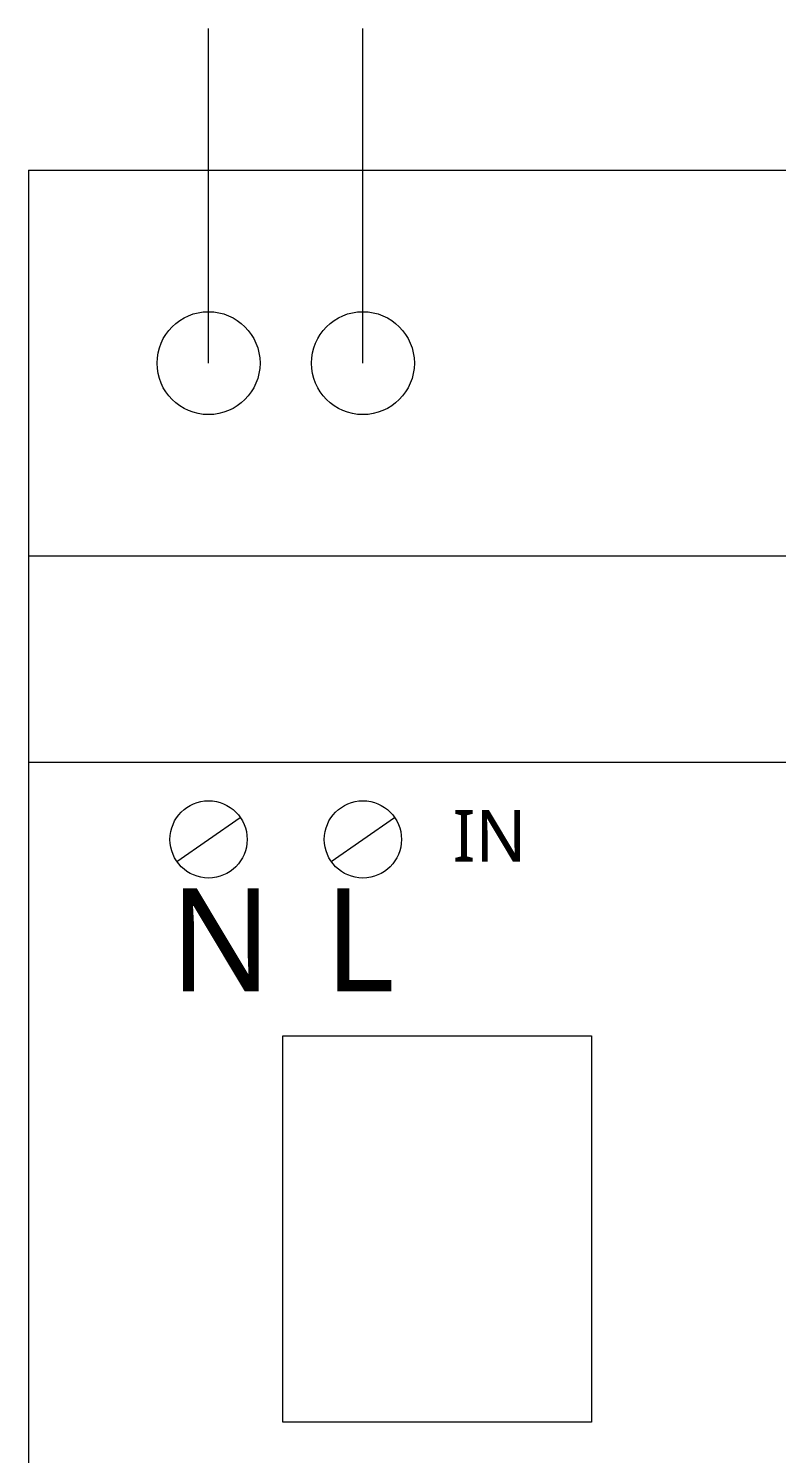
# Model space of a CAD drawing. Header units: millimetres. Extents: x 327 to 487, y 162 to 263.
# Drawn here: x 327.4 to 356.5, y 207.3 to 262.6 of the extents above; entities that cross this region are included whole.
import ezdxf

# ---------------------------------------------------------------- set-up
doc = ezdxf.new("R2010")
doc.units = ezdxf.units.MM
doc.header["$LTSCALE"] = 0.5
doc.layers.get('0').update_dxf_attribs({"lineweight": 5})
doc.styles.add('@Malgun Gothic', font='malgun.ttf')

msp = doc.modelspace()

# ---------------------------------------------------------------- linework, layer by layer
at = {"color": 7, "lineweight": 15}
for p, q in [((334.434, 249.645), (334.434, 262.645)), ((340.434, 249.645), (340.434, 262.645)), ((327.434, 257.145), (487.434, 257.145)), ((327.434, 257.145), (327.434, 167.145)), ((327.434, 257.145), (487.434, 257.145)), ((327.434, 257.145), (327.434, 167.145)), ((487.434, 242.145), (327.434, 242.145)), ((327.434, 242.145), (327.434, 234.145)), ((487.434, 242.145), (327.434, 242.145)), ((327.434, 242.145), (327.434, 234.145)), ((327.434, 234.145), (487.434, 234.145)), ((333.201, 230.291), (335.667, 232)), ((339.201, 230.291), (341.667, 232)), ((337.319, 216.009), (337.319, 223.509)), ((337.319, 223.509), (349.319, 223.509)), ((349.319, 223.509), (349.319, 208.509)), ((337.319, 208.509), (337.319, 216.009)), ((349.319, 208.509), (337.319, 208.509))]:
    msp.add_line(p, q, dxfattribs=at)
for centre, radius in [((334.434, 249.645), 2), ((340.434, 249.645), 2), ((334.434, 231.145), 1.5), ((340.434, 231.145), 1.5)]:
    msp.add_circle(centre, radius, dxfattribs=at)

# ---------------------------------------------------------------- texts
at = {"attachment_point": 7, "style": '@Malgun Gothic'}
for s, insert, char_height, line_spacing_factor in [('IN', (343.926, 230.284), 2, 1.008043), ('N', (332.934, 225.238), 4, 0.504025), ('L', (338.934, 225.238), 4, 0.504025)]:
    msp.add_mtext(s, dxfattribs=dict(at, insert=insert, char_height=char_height, line_spacing_factor=line_spacing_factor))

doc.saveas('drawing.dxf')
